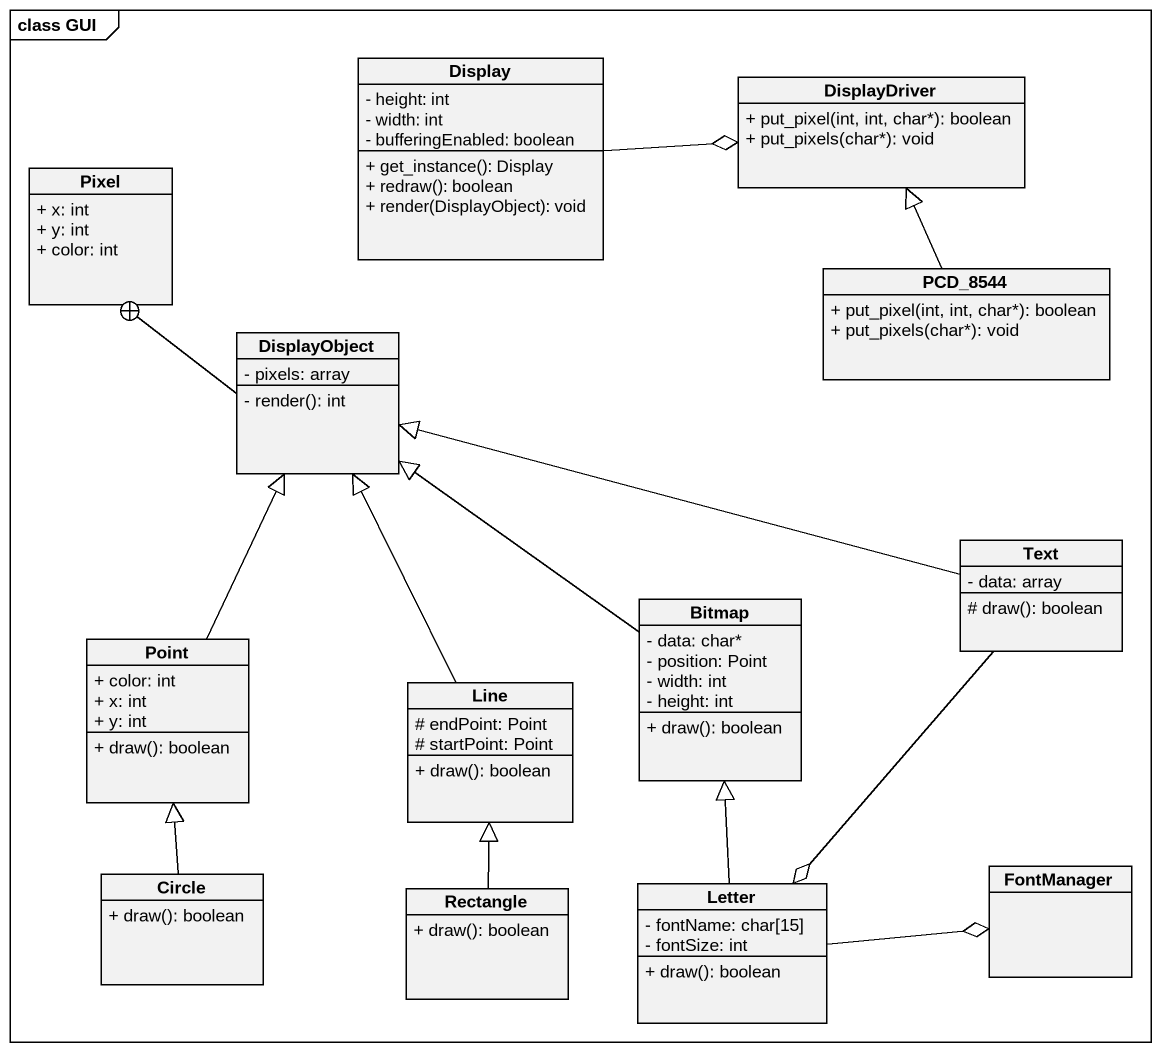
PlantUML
@startuml
mainframe class GUI
hide circle
hide empty members
skinparam classAttributeIconSize 0
class Display {
  - height: int
  - width: int
  - bufferingEnabled: boolean
  + get_instance(): Display
  + redraw(): boolean
  + render(DisplayObject): void
}
class DisplayDriver {
  + put_pixel(int, int, char*): boolean
  + put_pixels(char*): void
}
class Pixel {
  + x: int
  + y: int
  + color: int
}
class PCD_8544 {
  + put_pixel(int, int, char*): boolean
  + put_pixels(char*): void
}
class DisplayObject {
  - pixels: array
  - render(): int
}
class Text {
  - data: array
  # draw(): boolean
}
class Bitmap {
  - data: char*
  - position: Point
  - width: int
  - height: int
  + draw(): boolean
}
class Point {
  + color: int
  + x: int
  + y: int
  + draw(): boolean
}
class Line {
  # endPoint: Point
  # startPoint: Point
  + draw(): boolean
}
class "Circle" as Circle_ {
  + draw(): boolean
}
class "Rectangle" as Rectangle_ {
  + draw(): boolean
}
class Letter {
  - fontName: char[15]
  - fontSize: int
  + draw(): boolean
}
class FontManager
Display -right-o DisplayDriver
PCD_8544 -up-|> DisplayDriver
DisplayObject -up-+ Pixel
Text -left-|> DisplayObject
Text --o Letter
Bitmap -up-|> DisplayObject
Point -up-|> DisplayObject
Line -up-|> DisplayObject
Circle_ -up-|> Point
Rectangle_ -up-|> Line
Letter -up-|> Bitmap
Letter -right-o FontManager
@enduml
